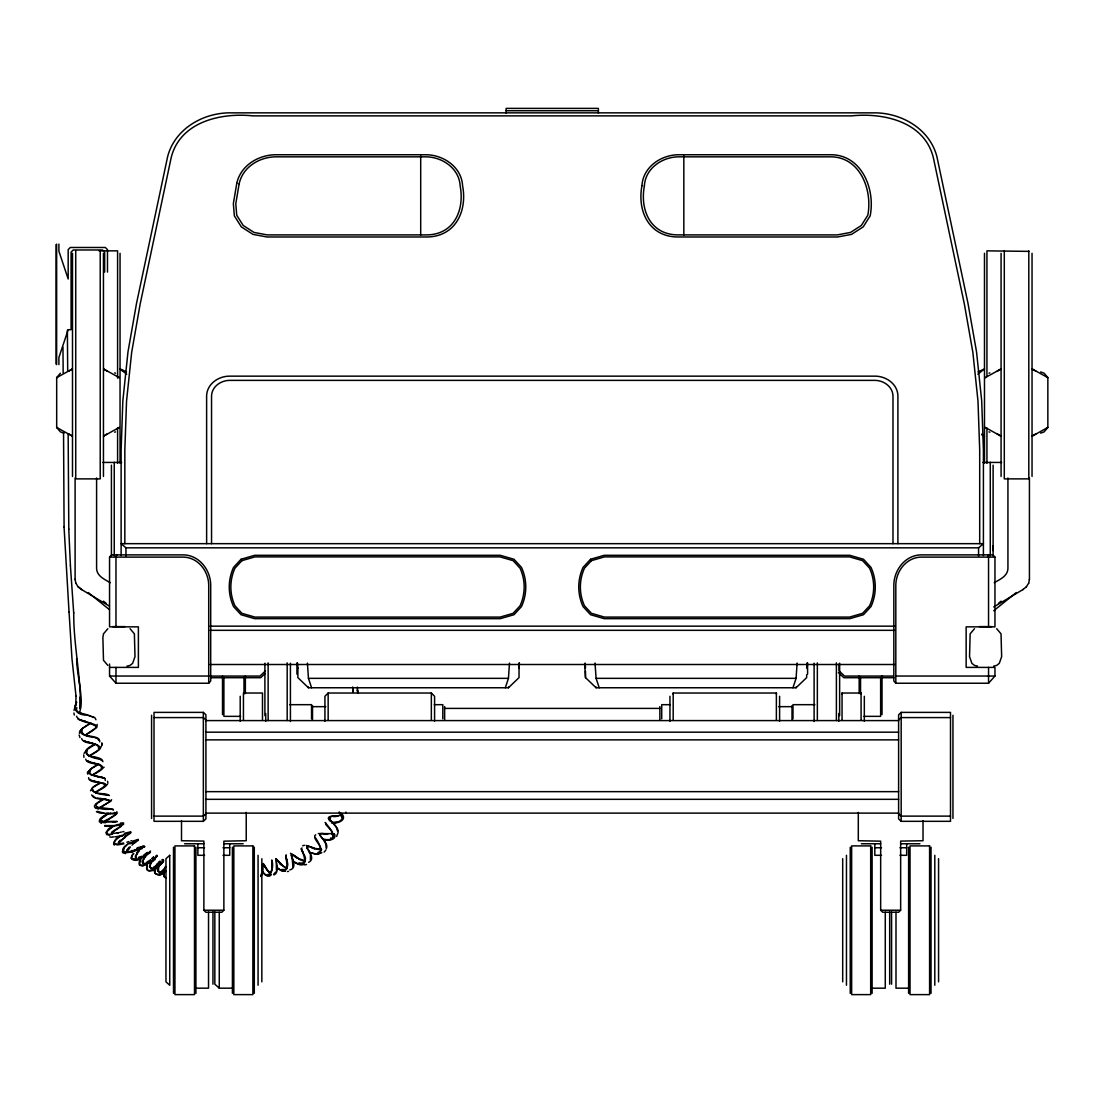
<?xml version="1.0" encoding="UTF-8"?>
<svg xmlns="http://www.w3.org/2000/svg" width="1103" height="1103" viewBox="0 0 1103 1103"><rect width="100%" height="100%" fill="white"/><g stroke="black" fill="none" stroke-linecap="round" stroke-linejoin="round"><path stroke-width="1.5" d="M203.352 712.386L203.352 821.321L154.02 821.321L154.02 712.386L203.352 712.386L205.916 714.799L205.916 818.909L203.352 821.321M287.18 662.862L287.18 720.521M673.188 720.094L673.188 693.029L776.374 693.029L776.374 694.145M776.374 720.094L776.374 693.029M817.351 720.521L817.351 662.862M836.391 720.521L836.391 662.862M842.044 720.094L842.044 693.029L861.085 693.029L861.085 694.145M861.085 720.094L861.085 693.029M892.989 543.669L892.989 395.977C892.685 386.56 883.682 380.397 874.831 380.37L229.7 380.37C220.848 380.397 211.845 386.56 211.542 395.977L211.542 543.669M897.897 543.669L897.911 395.563C897.401 383.968 886.26 376.275 875.313 376.151L229.217 376.151C218.27 376.275 207.13 383.968 206.619 395.563L206.633 543.669M901.179 821.321L901.179 712.386L950.496 712.386L950.496 821.321L901.179 821.321L898.614 818.909L898.614 714.799L901.179 712.386M993.114 555.912L993.114 465.135M1028.809 251.374L986.937 250.85L986.937 376.468M337.573 831.124L336.277 827.098L329.397 818.922M158.294 869.702L158.722 872.115L160.5 872.831M345.846 812.87L345.859 812.07M276.412 870.253L276.329 862.132M262.569 865.138L261.962 872.252M262.693 866.544C262.197 857.045 266.609 872.776 270.731 872.9M163.644 872.638L164.237 876.72L166.001 878.305M150.284 866.531L150.766 868.557M91.673 794.918C94.555 800.847 104.027 797.855 109.335 800.406M154.903 870.446L154.903 872.487M505.326 687.762L508.442 678.345L509.489 663.068M792.947 687.762L796.076 678.345L797.111 663.068M154.641 870.074C153.345 875.672 160.418 875.162 162.954 872.087M338.138 832.379L336.649 836.419M519.03 668.128L519.389 663.041M806.651 668.128L807.01 663.041M90.487 790.782L92.583 787.583L100.304 783.02M118.738 843.395L122.957 838.666M333.396 835.881L331.851 831.428A7.349 2.468 49 0 0 329.825 828.946L325.702 824.424L325.909 823.169M88.654 777.67L88.695 778.842C91.48 784.123 105.695 780.634 104.495 786.342M262.555 868.819L262.018 872.597M95.961 719.749L94.858 717.598L88.805 715.654M127.397 851.089L130.306 846.897M84.062 753.404L86.585 749.806L94.665 744.649M75.845 705.782L75.983 696.158M80.05 708.484L80.147 696.999M76.176 702.363L74.039 710.442M80.464 708.719C81.084 676.773 73.487 644.869 73.722 612.772M76.769 702.294C72.426 709.312 77.196 714.454 84.752 714.992M76.493 716.219C81.594 727.015 112.285 719.956 85.662 734.86M133.835 853.543C127.107 859.844 136.234 862.491 141.046 858.313C142.838 858.368 154.103 849.889 149.263 852.743M293.067 866.972L293.274 863.373M1028.685 583.322L1029.43 579.282M146.823 865.965C144.479 880.594 169.269 856.176 161.783 859.94M163.506 871.26L163.768 870.129M326.102 847.366L325.936 844.14L323.937 840.555M79.843 711.986C83.704 694.421 76.81 676.332 76.645 658.67M107.46 784.495L95.63 792.133M103.985 822.424L106.839 819.57M164.071 870.17L165.381 866.6M261.728 873.218L260.666 875.796M143.183 861.167L142.935 863.442L143.886 864.2M102.882 761.677C101.959 754.893 83.221 758.919 87.344 750.467M292.846 866.586L292.281 858.368M147.402 865.248C143.969 872.17 153.179 872.211 156.295 868.089C158.143 867.206 166.222 859.389 162.844 859.926M92.68 789.334C94.196 795.594 104.964 792.064 109.487 795.525M87.482 772.376L91.714 768.198A10.382 1.42 -30.1 0 1 95.175 766.116L97.478 764.793M99.367 820.398L99.435 822.121M116.808 554.878L115.98 557.112L115.98 626.849M158.942 866.324L158.198 871.136L160.638 872.101M122.916 850.634L122.681 852.674L125.563 853.584M127.107 849.958L129.106 847.173M165.602 867.675L166.098 866.475M155.799 866.903L157.536 863.401M158.253 866.269L157.522 870.887M139.984 860.023C135.628 869.109 148.96 864.242 151.828 860.519A9.389 2.44 -33.2 0 0 154.971 857.969L156.984 855.363L156.24 855.514M326.185 848.883C330.638 840.955 308.771 830.476 327.701 834.337M325.027 822.452C330.983 829.084 341.392 842.913 322.848 839.011M118.49 842.209L120.117 840.128M76.796 707.575C74.411 713.296 84.324 713.586 87.771 715.075M310.37 859.94L310.467 854.811M260.859 876.499C265.52 870.267 259.205 856.3 267.519 870.529M99.711 741.878C100.387 733.523 80.023 738.941 82.146 730.034M140.881 859.278L139.378 864.917L142.549 866.131L151.097 862.008L157.302 855.997L156.088 856.466M157.619 864.518L158.294 863.373M275.86 871.935L273.861 873.976M290.489 853.295L299.051 858.741L304.855 860.823M151.18 861.705L149.47 866.889M136.524 854.88L135.504 857.762M100.704 819.115L108.894 813.407M149.057 861.76L150.546 859.554M333.203 836.46L332.458 837.356M163.52 861.567L155.62 869.247M1026.369 586.755L1028.644 583.197M132.732 854.177L131.092 858.299C136.951 862.105 146.63 854.591 150.546 851.033M104.109 767.233L91.756 775.45M158.97 862.298L159.659 861.305M152.379 861.112C150.504 862.78 148.188 869.44 152.876 868.033M123.701 848.248L122.323 851.888C128.968 854.949 140.329 847.724 144.162 846.056M123.398 849.765L124.115 848.814M98.567 748.744C99.822 741.368 83.8 745.407 81.622 738.583M137.227 853.115L135.324 856.204L135.655 857.665M158.57 864.035L160.321 861.264L158.846 862.477M111.251 833.096L114.491 830.283M159.659 861.967L155.206 866.158M325.812 850.165L324.103 852.123M60.403 373.2L56.68 377.64L56.68 427.44L60.403 431.88L63.891 433.134M165.96 867.22L161.948 870.929M105.281 780.552L105.13 778.456L101.71 777.215M137.02 854.149L137.641 853.405M271.448 874.624C268.884 878.374 264.306 874.803 262.611 872.046M314.645 835.95L315.665 834.75M104.027 822.383L115.512 814.993L115.939 813.628M145.665 856.576C143.804 858.01 140.384 864.449 145.238 863.373M152.076 858.575L153.648 856.824M128.127 849.434L129.534 847.876M153.358 858.768L153.772 857.996L152.752 858.713M109.555 667.398L138.385 667.398L138.385 626.849L109.555 626.849L109.555 557.112L111.555 554.878L183.856 554.878C199.478 555.457 210.521 570.03 210.701 584.99L210.701 681.006L208.715 683.24L115.98 683.24L109.555 676.042L109.555 664.02M988.55 683.24L994.961 676.042L994.961 667.398L966.145 667.398L966.145 626.849L994.961 626.849L994.961 557.112L992.976 554.878L920.674 554.878C905.053 555.457 894.009 570.03 893.83 584.99L893.83 681.006L895.815 683.24L988.55 683.24L988.55 667.398M101.435 768.598C102.827 761.883 87.454 765.689 85.676 759.154M318.312 833.578L333.478 833.675M136.51 852.757L140.522 848.965M90.515 770.363C86.889 776.995 101.104 775.547 104.509 778.415M152.641 858.561L153.427 857.376L151.856 858.575M99.822 819.736L100.483 819.033M137.834 852.454L139.075 851.171M145.968 855.308L141.984 862.05M434.582 721.265L434.582 696.283L431.342 693.029L328.156 693.029L324.93 696.283L324.93 721.265M246.231 812.387L246.231 840.734L223.868 841.175L223.868 910.223L221.868 912.222L205.875 912.222L203.876 910.223L203.876 841.093L181.512 840.734L181.512 820.715M923.018 820.715L923.018 840.734L900.655 841.093L900.655 910.223L898.655 912.222L882.662 912.222L880.663 910.223L880.663 841.175L858.299 840.734L858.299 812.387M124.556 847.311L126.583 845.394M88.888 756.327L99.67 749.254L101.379 746.276M321.828 852.702L317.388 854.329L309.447 852.647M297.879 667.977L297.879 677.628L308.454 687.762L508.442 687.762L519.03 677.628L519.03 663.027M584.631 663.909L585.5 677.628L596.089 687.762L796.076 687.762L806.651 677.628L806.651 674.774M265.492 670.858L259.977 676.07L209.625 676.07M265.051 673.602L260.694 677.711L210.714 677.711M146.644 853.212L147.485 852.44M155.275 859.209L152.49 861.622M157.053 865.428L160.418 861.981M165.229 872.059L166.277 871.108M329.549 818.647L330.555 818.109M205.916 813.793L203.352 816.123L154.02 816.123M98.939 808.458L110.838 800.778L100.414 798.531M145.403 853.874L147.03 852.647L146.409 853.281M898.614 719.887L901.179 717.584L950.496 717.584M165.795 870.75L164.14 872.942L159.907 875.23M95.465 792.533C99.753 789.21 114.354 784.33 100.07 782.565M82.518 728.352L79.719 731.234L79.416 733.385M978.568 547.833L983.407 543.669L121.123 543.669L125.963 547.833L978.568 547.833L978.568 556.091M111.941 832.613L119.772 827.264M141.611 848.91L142.439 848.207M139.543 847.793L140.674 846.952L139.185 847.697M127.534 844.374C118.655 849.089 124.708 855.101 132.195 850.427M314.865 838.004C316.009 841.879 325.647 850.041 317.802 852.647M977.837 374.248L984.483 368.885L977.961 371.959M998.436 603.327L1001.097 601.176M993.706 610.772L1016.263 592.545M1022.798 589.636L1026.521 586.713M128.775 843.836L138.413 840.183L134.056 843.437M112.065 832.089L114.174 830.518M131.96 845.146L133.049 844.278M107.846 628.71L103.489 633.839L102.882 637.479L103.489 660.283L107.846 665.412M974.487 628.71L970.144 633.839L969.537 656.657L971.881 663.358L974.487 665.412L977.561 666.129M130.195 843.726L130.912 843.161M134.704 842.044L132.512 843.726M122.75 824.162L123.591 822.976L120.517 823.031M118.793 837.384L121.592 835.329M119.634 836.625L114.629 841.093L113.623 843.781L117.594 844.912L123.867 843.809M83.456 727.635C74.259 733.771 88.888 736.901 93.741 737.369M116.284 813.352L116.863 811.698M137.31 840.183L138.316 839.383L132.581 841.189M155.647 866.503L156.35 865.979M119.455 836.488C114.96 838.101 111.045 845.753 118.986 843.878M142.287 846.47L142.99 845.96M101.255 818.302L104.62 816.013M144.824 854.439L145.982 853.639M122.102 835.922L124.308 834.419M125.259 837.26L118.393 842.595M124.046 837.728L130.912 832.765L123.439 834.488M129.92 832.779L130.857 831.883L124.777 833.179M104.413 821.459L113.471 815.972M163.561 872.652L158.239 875.148L155.109 873.314M92.321 775.119C107.391 767.619 105.474 765.344 89.701 762.076M83.001 728.049L90.446 723.292M150.366 860.547L148.119 862.05M118.131 824.368L116.367 825.485M98.87 808.099L110.631 801.288L111.61 799.689M111.362 827.581L114.326 825.747M96.071 804.363L97.133 803.632M124.722 836.295L126.004 835.44M128.238 833.937L129.161 833.303M120.696 826.685L121.44 826.188M90.942 722.823L88.943 724.106M143.831 847.118L144.893 846.428L131.367 852.481M84.173 727.235L87.992 724.809M87.068 733.895L96.83 727.346L97.174 724.395M95.175 744.249C78.051 751.308 87.316 757.444 100.566 759.291M115.305 829.732L117.773 828.16M143.349 855.349L144.093 854.88M154.227 867.427L154.93 866.986M89.784 755.458C108.066 746.745 98.415 744.649 84.573 741.216M112.313 827.016L105.916 832.462L106.646 834.544L109.666 835.219M119.869 825.968L120.985 825.278M113.251 826.064C107.225 827.636 102.91 836.088 112.561 834.226M118.972 827.429L123.701 824.106L121.661 823.955M107.542 433.7L103.448 436.209L119.262 427.44L118.379 427.757M996.988 371.394L1001.083 368.885L985.269 377.64L986.151 377.336M68.4 371.38L72.495 368.885L56.68 377.64L57.563 377.336M100.814 782.813C82.697 790.106 96.568 794.574 108.08 794.96M1036.131 433.7L1032.036 436.209L1047.85 427.44L1047.85 377.64L1044.127 373.2L1040.639 371.945M98.884 764.007L90.308 769.301L88.212 772.265L90.653 774.706L100.993 777.45M993.734 606.953L1023.115 589.457M146.92 862.091L148.56 861.126M994.244 582.701C999.842 579.433 1007.659 576.138 1007.935 568.583L1007.935 477.985M162.541 871.191L161.245 871.894M113.678 813.752L108.122 813.614C105.461 814.924 95.603 819.681 101.917 822.204M114.519 815.365L117.208 813.242L114.229 812.484M153.689 867.11L154.475 866.668M109.873 813.821L110.59 813.407M102.896 799.661L95.603 804.239L94.375 806.086L94.955 807.617M153.358 870.543L154.461 869.95M104.688 798.972C88.033 805.176 98.415 810.429 110.521 809.175M138.564 848.028L136.951 848.759M147.375 862.477L145.899 863.153M273.847 874.913C282.561 871.687 270.042 850.689 281.499 865.166M140.867 856.659L141.722 856.245M136.896 848.138L138.688 847.311M308.619 862.298C319.705 857.059 295.19 839.714 314.824 848.69M138.868 857.458L140.219 856.893M134.152 849.93L135.131 849.544M114.671 432.197L115.539 431.88M988.991 373.2L989.86 372.883M1040.639 433.134L1044.127 431.88L1047.85 427.44L1046.968 427.743M135.366 841.823L132.898 842.692M304.263 864.518L301.298 864.931A11.168 6.921 41.2 0 1 297.658 863.994L292.585 861.195M130.788 840.955L131.602 840.679M126.804 842.223L128.913 841.548M138.399 857.582L139.185 857.334M127.934 843.602L129.671 843.05M340.992 814.8C338.125 817.185 325.357 814.276 328.984 819.915M340.303 815.613L341.503 815.227M304.897 864.917L306.565 864.407M302.677 845.767L304.428 845.27M123.122 835.564L120.213 836.239M285.512 871.287L281.844 871.08L277.046 867.785M330.417 838.156L331.176 837.963M123.605 842.968L120.392 843.657M126.969 666.129L130.044 665.412L132.636 663.358L134.993 656.657L134.387 633.839L130.044 628.71M993.624 666.129L996.685 665.412L999.29 663.358L1001.648 656.657L1001.028 633.839L996.685 628.71M287.538 871.591L288.517 871.356M135.159 858.589L136.345 858.313M289.772 869.922C301.905 867.013 281.637 845.215 298.692 858.865M122.695 831.786L123.881 831.524M120.034 836.046L114.877 836.86M334.154 834.102L331.755 834.475M120.048 832.338L121.427 832.076M314.906 836.956C319.277 843.05 327.715 859.196 309.902 852.302M337.876 816.151L333.892 816.716M337.532 816.041C319.429 815.944 337.132 823.128 338.152 831.11M118.89 832.779L111.527 833.537M117.318 832.82L118.724 832.6M118.311 825.402L107.129 826.175M117.676 825.182L119.027 825.003M119.331 824.203L120.585 824.051M336.484 822.218L332.403 822.548M114.643 825.499L116.215 825.347M114.05 825.623L104.633 825.582M116.987 821.349L104.399 821.514M115.208 821.832L117.166 821.68M320.587 834.654L319.773 835.136L323.331 839.7M115.084 821.749L104.688 821.859L100.552 820.08M112.947 821.983L114.147 821.914M332.058 822.342C338.704 823.941 347.087 817.943 339.338 812.263M331.465 822.907C337.049 823.886 347.969 820.384 341.558 813.476M321.676 849.724L316.299 849.213M321.125 849.227L315.127 848.469L306.124 845.422M506.139 110.727L598.391 110.727M99.077 250.85L117.594 250.85L117.594 378.15M102.841 462.433L121.647 462.433M982.883 462.433L1001.689 462.433M109.555 557.112L183.663 557.112C198.278 557.608 208.577 571.23 208.715 585.197L208.715 683.24M994.961 557.112L920.867 557.112C906.252 557.608 895.953 571.23 895.815 585.197L895.815 683.24M210.066 626.159L894.464 626.159M112.768 626.601L125.108 626.601M979.423 626.601L991.762 626.601M210.066 630.323L894.464 630.323M209.791 664.502L894.74 664.502M109.555 676.042L208.715 676.042M893.223 676.07L844.553 676.07L839.038 670.858L839.038 664.089M895.815 676.042L994.961 676.042M893.816 677.711L843.836 677.711L838.39 672.568M307.42 663.068L308.454 678.345L508.442 678.345M595.041 663.068L596.089 678.345L796.076 678.345M289.648 704.679L311.542 704.679L311.542 718.853M434.279 704.679L442.813 704.679L442.813 718.853M670.252 704.679L661.717 704.679L661.717 718.853M814.883 704.679L792.988 704.679L792.988 718.853M312.521 706.665L325.854 706.665M778.677 706.665L792.009 706.665M444.647 708.402L659.87 708.402M240.633 716.357L223.895 716.357L223.895 677.407M863.897 716.357L880.635 716.357L880.635 677.407M154.02 717.584L203.352 717.584L205.916 719.887M205.916 720.59L898.614 720.59M205.916 732.185L898.614 732.185M205.916 739.865L898.614 739.865M205.916 791.651L898.614 791.651M205.916 799.33L898.614 799.33M205.916 813.118L898.614 813.118M950.496 816.123L901.179 816.123L898.614 813.793M184.587 843.767L203.876 843.767M223.868 843.767L243.156 843.767M861.374 843.767L880.663 843.767M900.655 843.767L919.943 843.767M197.851 847.752L204.565 847.752M223.013 847.752L229.727 847.752M874.803 847.752L881.518 847.752M899.965 847.752L906.68 847.752M204.565 855.308L197.851 855.308L197.851 844.209M223.013 855.308L229.727 855.308L229.727 844.209M881.518 855.308L874.803 855.308L874.803 844.209M899.965 855.308L906.68 855.308L906.68 844.209M203.876 910.223L223.868 910.223M880.663 910.223L900.655 910.223M195.92 988.178L208.536 988.178L208.536 912.195M214.837 912.029L214.837 984.179L219.263 988.178L232.416 988.178M872.115 988.178L885.268 988.178L885.268 912.195M908.61 988.178L895.994 988.178L895.994 912.195M112.603 836.915L113.637 836.929M109.886 813.256L114.671 813.421M108.122 813.614L99.987 813.035L96.444 811.767M106.812 813.201L108.425 813.256M267.932 874.514L270.07 873.755L271.669 869.991A7.073 2.496 -87.2 0 0 271.945 866.861L271.821 860.561M326.267 834.406L323.469 834.13M104.123 813.187L97.161 811.325M111.72 837.218L109.721 836.943M105.667 822.728L102.937 822.438M104.688 825.968L105.847 826.092M112.933 809.119L97.326 807.244M102.441 794.132L104.578 794.45M102.758 798.889L97.105 798.048M323.565 839.617C327.619 840.596 336.76 840.569 334.65 834.116M104.882 799.137L106.577 799.399M133.27 858.741L132.029 858.382M111.913 809.423L113.43 810.098M96.83 776.553L99.022 777.008M99.008 782.344L91.866 780.51M105.543 794.615L106.371 794.78M166.277 877.836L164.319 876.83L163.313 873.466M97.409 808.747L98.622 809.037M93.962 781.255L102.703 783.227M88.488 722.437L78.092 719.266M301.422 848.745C301.988 851.544 309.571 865.497 298.996 862.836M88.888 736.115L86.668 735.467M92.804 743.312L90.501 742.719M95.01 763.483L91.756 762.587M84.255 720.962L85.496 721.293M89.591 723.003L95.478 725.953M97.229 758.161L91.714 756.658M84.945 714.634L89.233 715.475M96.071 763.745L97.119 764.034M101.118 777.518L103.475 778.277M314.838 848.869L311.956 848.014M287.373 868.116L286.532 867.882A9.086 5.418 47.4 0 1 283.678 866.489L275.984 858.672M89.26 742.402L87.054 741.74M83.69 714.275L79.457 712.717M94.858 737.686L96.843 738.376M281.913 869.426C291.164 871.88 284.436 856.273 286.132 855.9M90.005 716.012L91.135 716.357M309.598 852.398L311.087 852.909M100.649 822.976L101.586 823.293M308.054 847.338L306.841 846.994L306.896 847.821M1046.968 377.336L1047.85 377.64L1032.036 368.885L1036.131 371.38M986.151 427.743L985.269 427.44L1001.083 436.209L996.988 433.7M118.379 377.336L119.262 377.64L103.448 368.885L107.542 371.394M57.563 427.743L56.68 427.44L72.495 436.209L68.4 433.7M988.991 431.88L989.86 432.197M114.657 372.883L115.539 373.2M90.722 762.256L87.551 760.698M95.148 797.524L93.755 796.876M80.864 719.873L81.912 720.259M302.829 860.85L298.734 859.072M286.904 868.571L279.555 863.594M301.946 847.986C298.844 848.441 306.675 856.093 305.352 859.582C305.641 866.834 296.404 863.994 293.067 860.974M99.187 758.781L101.834 760.587M87.275 761.153L88.392 761.635M92.142 716.729L93.727 717.529M95.561 808.058L96.402 808.43M981.877 434.968L984.483 436.209L981.822 434.058M126.693 374.248L120.048 368.885L126.569 371.959M84.297 740.582L85.138 740.995M110.286 582.701C104.688 579.433 96.871 576.138 96.595 568.583L96.595 477.985M91.163 780.166L90.074 779.338M109.459 606.154L81.415 589.457L78.01 586.713L75.886 583.197M297.424 858.327L294.859 856.7M97.629 738.762L99.022 740.499M270.194 873.135L265.547 868.102M292.915 856.149L291.164 854.99L291.619 856.686M120.048 368.885L122.709 371.022M103.434 601.176L106.095 603.327M88.268 592.545L109.487 609.697M78.161 586.755L81.732 589.636M286.366 854.963C283.871 854.453 289.262 863.539 287.373 866.462C286.945 873.011 279.018 870.667 276.619 866.724M329.645 820.618L330.473 821.377M339.117 812.18L342.013 817.226M114.312 845.105L113.857 844.071M93.231 796.504L92.804 795.608M87.868 774.182L87.358 772.996M307.93 849.503L307.172 848.29M261.783 870.115C269.477 883.544 274.675 867.951 271.807 860.009M308.357 850.234L310.164 853.832M264.306 866.131L264.885 867.11M79.94 737.535L79.14 735.025M302.842 851.861L303.256 852.591M302.47 851.199L301.974 850.137M987.723 554.878L988.55 557.112L988.55 626.849M291.868 857.362L292.709 859.926M596.089 678.345L599.205 687.762M308.454 678.345L311.584 687.762M286.932 860.175L286.532 858.575M357.62 690.106L358.365 693.07M357.041 690.12L357.703 692.574M275.915 858.768L276.439 861.595M75.101 579.282L75.845 583.322M73.901 713.021L74.301 715.034M287.097 860.671L287.304 861.857M101.821 742.912L101.959 744.773M83.98 757.361L83.676 754.907M107.887 783.213L107.584 781.255M292.929 860.795L293.122 862.091M352.905 688.437L353.263 691.733M352.712 686.976L353.263 691.981M76.024 696.283L71.971 658.67L69.062 612.013M357.303 687.072L357.62 690.354M585.141 663.041L585.5 668.128M297.52 663.041L297.879 668.128M70.399 565.701L73.708 613.006M69.048 612.234L64.057 526.876M68.758 529.013L70.427 565.701M276.798 866.158L276.839 867.441M101.931 743.519L101.972 745.366M67.38 330.197L67.697 371.187M68.152 434.348L68.8 529.261M62.968 347.224L63.161 372.842M63.547 432.61L64.084 527.124M100.221 251.374L100.221 478.881L75.721 478.881L75.721 250.85M1032.036 253.29L1032.036 476.441M1029.43 477.985L1029.43 579.599M1028.809 250.85L1028.809 478.881L1004.295 478.881L1004.295 250.85M1001.083 253.29L1001.083 476.441M993.114 545.695L993.114 550.631M990.273 462.309L990.273 555.774M986.937 427.95L986.937 463.37M984.483 253.29L984.483 463.232M983.407 555.581L983.407 449.941L981.698 400.913L976.569 352.05L968.034 303.546L936.943 156.833C930.05 129.547 902.654 113.306 875.63 112.851L228.9 112.851C201.877 113.306 174.481 129.547 167.587 156.833L136.496 303.546L127.962 352.05L122.833 400.913L121.123 449.941L121.123 555.581M979.698 543.669L979.698 449.996L977.989 401.106L972.874 352.436L964.367 304.07L933.359 157.688C924.576 121.826 883.765 112.492 851.654 115.87L252.877 115.87C220.765 112.492 179.954 121.826 171.172 157.688L140.164 304.07L131.657 352.436L126.542 401.106L124.832 449.996L124.832 543.669M952.951 715.268L952.951 818.44M938.57 858.699L938.57 981.835M934.792 855.294L934.792 985.241M931.029 847.201L931.029 993.334M908.61 847.201L908.61 993.334M891.569 912.029L891.569 984.179M889.68 912.029L889.68 984.179M882.014 676.001L882.014 714.62M872.115 847.201L872.115 993.334M864.325 696.283L864.325 721.265M860.547 677.407L860.547 693.994M859.168 676.001L859.168 693.497M850.234 847.201L850.234 993.334M846.47 855.294L846.47 985.241M842.692 858.699L842.692 981.835M842.044 693.029L842.044 694.145M839.631 663.234L839.631 715.682M838.804 713.503L838.804 721.265M814.111 663.206L814.111 721.472M807.589 662.848L807.589 674.154M796.076 687.045L796.076 687.762M792.009 705.672L792.009 719.473M779.6 696.283L779.6 721.265M683.832 155.813L683.832 235.077M673.188 693.029L673.188 694.145M669.948 696.283L669.948 721.265M659.87 706.54L659.87 720.011M598.391 113.071L598.391 108.384L506.139 108.384L506.139 113.071M596.089 687.045L596.089 687.762M585.5 671.272L585.5 677.628M508.442 687.045L508.442 687.762M444.647 706.54L444.647 720.011M431.342 693.029L431.342 720.094M420.698 155.813L420.698 235.077M328.156 693.029L328.156 720.094M312.521 705.672L312.521 719.473M308.454 687.045L308.454 687.762M296.941 662.848L296.941 674.154M290.42 663.206L290.42 721.472M268.139 662.862L268.139 720.521M265.726 713.503L265.726 721.265M264.899 663.234L264.899 715.682M262.486 720.094L262.486 693.029L243.446 693.029L243.446 720.094M261.838 858.699L261.838 981.835M258.061 855.294L258.061 985.241M254.297 847.201L254.297 993.334M245.362 676.001L245.362 693.497M243.984 677.407L243.984 693.994M240.206 696.283L240.206 721.265M232.416 847.201L232.416 993.334M222.516 676.001L222.516 714.62M219.263 912.195L219.263 988.178M212.962 912.029L212.962 984.179M195.92 847.201L195.92 993.334M173.502 847.201L173.502 993.334M151.58 715.268L151.58 818.44M125.963 547.833L125.963 556.091M120.048 253.29L120.048 463.232M117.594 427.95L117.594 463.37M115.98 667.398L115.98 683.24M114.257 462.309L114.257 555.774M111.417 465.135L111.417 555.912M107.487 272.096L107.487 249.623L105.35 247.486L70.316 247.486L68.179 249.623L68.179 279.004L58.9 251.194L58.9 244.094M104.647 272.096L104.647 252.118L102.51 249.981L73.225 249.981L71.088 252.118L71.088 329.7L68.179 329.7L58.9 357.51L58.9 364.61M103.448 253.29L103.448 476.441M75.101 477.985L75.101 579.599M72.495 253.29L72.495 476.441M56.639 244.094L56.639 364.61M56.074 244.659L56.074 364.045M127.383 850.937A4.109 1.682 -31.5 0 1 127.093 849.972M641.946 185.731C637.065 211.362 649.212 236.869 677.862 236.98L837.577 236.98L851.557 234.374L863.208 226.86L870.17 215.857C875.575 188.627 861.25 153.648 829.291 154.751L678.18 154.751C660.711 154.999 642.925 167.256 641.946 185.731M644.373 185.952C639.795 210.259 650.618 234.842 678.097 234.898L837.315 234.898L850.523 232.43L861.333 225.467L867.799 215.264C872.79 189.413 859.651 155.744 829.07 156.833L678.428 156.833C661.979 157.026 645.241 168.552 644.373 185.952M236.773 183.36L233.353 203.6L234.36 215.857L241.323 226.86L252.973 234.374L266.954 236.98L426.668 236.98C455.318 236.869 467.465 211.362 462.584 185.731C461.606 167.256 443.82 154.999 426.351 154.751L275.24 154.751C258.019 155.054 240.523 165.767 236.773 183.36M239.144 183.843L235.794 203.683L236.731 215.264L243.198 225.467L254.007 232.43L267.216 234.898L426.434 234.898C453.912 234.842 464.735 210.259 460.158 185.952C459.289 168.552 442.551 157.026 426.103 156.833L275.46 156.833C259.177 157.095 242.646 167.201 239.144 183.843M241.047 559.262L233.56 567.369A46.933 46.933 0 0 0 233.56 606.609L241.047 614.729L254.696 618.673L500.321 618.673L513.97 614.729L521.471 606.609A46.933 46.933 0 0 0 521.471 567.369L513.97 559.262L500.321 555.305L254.696 555.305L241.047 559.262M241.915 560.655L234.967 568.183A45.126 45.126 0 0 0 234.967 605.809L241.915 613.323L254.931 617.087L500.086 617.087L513.102 613.323L520.051 605.809A45.126 45.126 0 0 0 520.051 568.183L513.102 560.655L500.086 556.891L254.931 556.891L241.915 560.655M590.56 559.262L583.06 567.369A46.933 46.933 0 0 0 583.06 606.609L590.56 614.729L604.21 618.673L849.834 618.673L863.484 614.729L870.97 606.609A46.933 46.933 0 0 0 870.97 567.369L863.484 559.262L849.834 555.305L604.21 555.305L590.56 559.262M591.429 560.655L584.48 568.183A45.126 45.126 0 0 0 584.48 605.809L591.429 613.323L604.444 617.087L849.6 617.087L862.615 613.323L869.564 605.809A45.126 45.126 0 0 0 869.564 568.183L862.615 560.655L849.6 556.891L604.444 556.891L591.429 560.655M169.738 855.294L165.96 858.699L165.96 981.835L169.738 985.241L169.738 855.294M194.5 845.904L174.936 845.904L174.936 994.616L194.5 994.616L194.5 845.904M252.877 845.904L233.836 845.904L233.836 994.616L252.877 994.616L252.877 845.904M870.694 845.904L851.654 845.904L851.654 994.616L870.694 994.616L870.694 845.904M929.595 845.904L910.03 845.904L910.03 994.616L929.595 994.616L929.595 845.904"/></g></svg>
